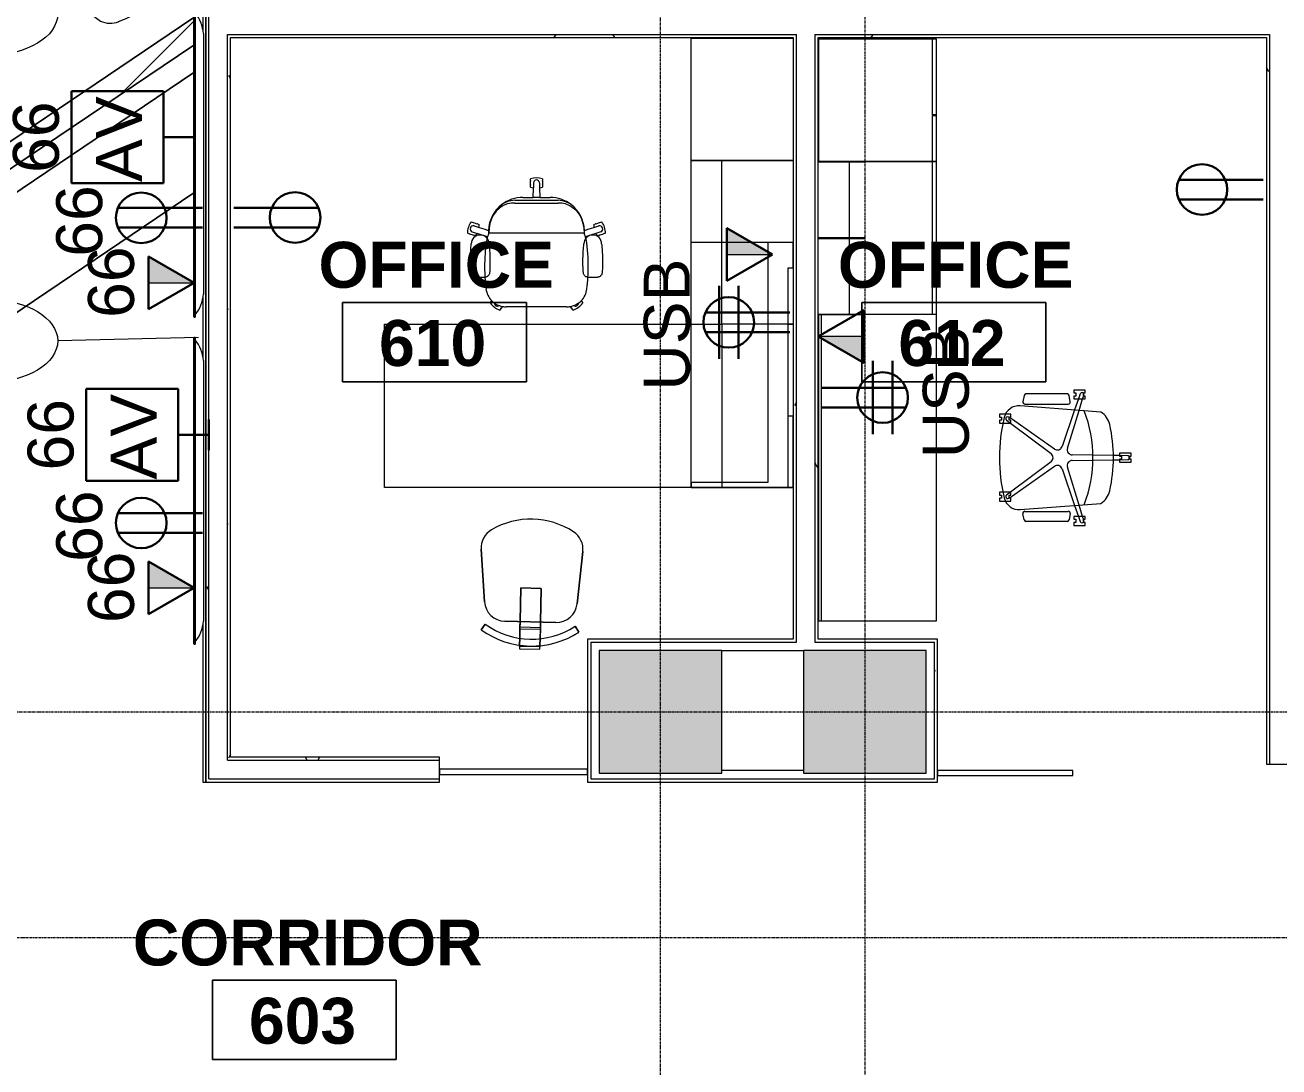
# Model space of a CAD drawing. Header units: inches. Extents: x 2468 to 4886, y -16 to 1381.
# Drawn here: x 3087.6 to 3333.1, y 510.6 to 714.6 of the extents above; entities that cross this region are included whole.
import ezdxf

# ---------------------------------------------------------------- set-up
doc = ezdxf.new("R2010")
doc.units = ezdxf.units.IN
doc.header["$MEASUREMENT"] = 0
doc.linetypes.add('Grid Line 1_2_', pattern=[0.875, 0.5, -0.125, 0.125, -0.125])
for name, color, linetype, lineweight in [('A-ANNO-NOTE', 131, 'Continuous', 30), ('A-AREA-IDEN', 2, 'Continuous', 9), ('A-GLAZ-CURT', 52, 'Continuous', 9), ('A-WALL', 113, 'Continuous', 13), ('A-WALL-PATT', 111, 'Continuous', 13), ('I-FURN', 30, 'Continuous', 9), ('I-FURN-PNLS', 30, 'Continuous', 9), ('I-WALL', 2, 'Continuous', 13), ('Q-CASE', 31, 'Continuous', 13), ('Q-SPCQ', 91, 'Continuous', 9), ('Q-SPCQ-IDEN', 132, 'Continuous', 9), ('S-COLS', 52, 'Continuous', 13), ('S-GRID', 1, 'Continuous', 9)]:
    doc.layers.add(name, color=color, linetype=linetype, lineweight=lineweight)
doc.styles.add('Arial', font='arial.ttf', dxfattribs={"height": 9})
doc.styles.add('Swis721 Lt BT', font='swissl.ttf', dxfattribs={"height": 9})
doc.styles.add('Swis721 Lt BT_B', font='', dxfattribs={"height": 9})
doc.styles.get('Swis721 Lt BT_B').set_extended_font_data('Swis721 Lt BT', bold=True)
pattern_1 = [(0, (0, 0), (30.72, 7.68), [1.267, -21.773, 1.267, -21.773, -122.88]), (0, (0, 0), (30.72, 7.68), [-46.08, 1.267, -44.813, 1.267, -21.773, -53.76]), (0, (0, 0), (30.72, 7.68), [-115.2, 1.267, -14.093, 1.267, -37.133]), (120, (11.52, 3.84), (-22.011075, 22.7643), [1.267, -21.773, 1.267, -21.773, -122.88]), (120, (11.52, 3.84), (-22.011075, 22.7643), [-46.08, 1.267, -44.813, 1.267, -21.773, -53.76]), (120, (11.52, 3.84), (-22.011075, 22.7643), [-115.2, 1.267, -14.093, 1.267, -37.133]), (240, (15.36, 19.2), (-8.708925, -30.4443), [1.267, -21.773, 1.267, -21.773, -122.88]), (240, (15.36, 19.2), (-8.708925, -30.4443), [-46.08, 1.267, -44.813, 1.267, -21.773, -53.76]), (240, (15.36, 19.2), (-8.708925, -30.4443), [-115.2, 1.267, -14.093, 1.267, -37.133])]

# ---------------------------------------------------------------- blocks, each defined once
blk = doc.blocks.new('Concrete-Rectangular-Column - 24 x 24-4901126-6TH FLOOR POWER _ SIGNAL')
at = {"layer": 'S-COLS', "lineweight": 9}
blk.add_hatch(color=7, dxfattribs=at).paths.add_polyline_path([(-12, -12), (12, -12), (12, 12), (-12, 12), (-12, 8.85)], flags=0)
at = {"layer": 'S-COLS', "color": 8, "lineweight": 20}
for p, q in [((12, 12), (-12, 12)), ((-12, 12), (-12, -12)), ((12, -12), (12, 12)), ((-12, -12), (12, -12))]:
    blk.add_line(p, q, dxfattribs=at)
blk = doc.blocks.new('System Panel - Glazed-6409168-6TH FLOOR POWER _ SIGNAL')
at = {"layer": 'A-GLAZ-CURT', "lineweight": 13}
for p, q in [((14.5, 0.5), (-14.5, 0.5)), ((-14.5, 0.5), (-14.5, -0.5)), ((14.5, -0.5), (14.5, 0.5)), ((-14.5, -0.5), (14.5, -0.5))]:
    blk.add_line(p, q, dxfattribs=at)
blk = doc.blocks.new('Furniture 4 - Furniture 1-5460569-6TH FLOOR POWER _ SIGNAL')
at = {"layer": 'I-FURN'}
h = blk.add_hatch(dxfattribs=at)
h.set_pattern_fill('FP_2', color=256, style=0, pattern_type=2)
h.set_pattern_definition([(45, (0, 0), (-8.017884, 8.017884), [])])
h.paths.add_polyline_path([(2998.6, 628.3), (3120.69, 710.65), (3120.69, 716.05), (2990.6, 628.3), (2998.45, 628.3)], flags=0)
h.paths.add_polyline_path([(3123, 712.21), (3123, 712.21), (3123, 712.21)], flags=0)
h.paths.add_polyline_path([(3122.46, 713.44), (3122.46, 717.24), (3121.27, 716.44), (3121.75, 715.7), (3122.3, 714.33)], flags=0)
for p, q in [((3122.46, 717.24), (3121.27, 716.44)), ((3121.27, 716.44), (3122.46, 717.24)), ((3123, 717.61), (3123, 712.21)), ((3120.69, 716.05), (2990.6, 628.3)), ((3035.35, 658.48), (3120.69, 716.05)), ((3123, 712.21), (3123, 706.81)), ((3123, 706.81), (3123, 712.21)), ((3123, 712.21), (3123, 706.81)), ((3120.69, 710.65), (2998.6, 628.3)), ((2998.6, 628.3), (3120.69, 710.65)), ((3123, 702.88), (3123, 706.81)), ((3123, 706.81), (3123, 683.26)), ((3006.6, 628.3), (3120.69, 705.25)), ((3120.69, 705.25), (3006.6, 628.3)), ((3025.75, 617.66), (3120.69, 681.7)), ((3120.69, 681.7), (3025.75, 617.66)), ((3032.86, 656.81), (3034.73, 658.06)), ((3034.73, 658.06), (3035.35, 658.48)), ((3026.85, 652.75), (3030.79, 655.41)), ((3030.79, 655.41), (3031.41, 655.83)), ((3031.41, 655.83), (3032.86, 656.81)), ((3022.46, 649.79), (3024.78, 651.35)), ((3024.78, 651.35), (3025, 651.5)), ((3025, 651.5), (3025.93, 652.13)), ((3025.93, 652.13), (3026.23, 652.33)), ((3026.23, 652.33), (3026.85, 652.75)), ((3019.38, 647.72), (3022.29, 649.68)), ((3022.29, 649.68), (3022.46, 649.79)), ((3009.36, 640.95), (3019.38, 647.72)), ((3006.01, 638.7), (3009.36, 640.95)), ((3005.08, 638.07), (3006.01, 638.7)), ((3000.93, 635.27), (3002.14, 636.08)), ((3002.14, 636.08), (3003.07, 636.71)), ((3003.07, 636.71), (3003.21, 636.81)), ((3003.23, 636.82), (3005.08, 638.07)), ((2990.6, 628.3), (3000.93, 635.27)), ((2990.6, 628.3), (3006.6, 628.3)), ((2998.6, 628.3), (2990.6, 628.3)), ((2998.6, 628.3), (2998.45, 628.2)), ((2998.45, 628.2), (2998.6, 628.3)), ((3006.6, 628.3), (2998.6, 628.3)), ((2998.45, 628.2), (2998.45, 592.12)), ((2998.45, 592.12), (2998.45, 628.2)), ((3025.75, 592.12), (3025.75, 617.66)), ((3025.75, 617.66), (3025.75, 592.12)), ((2998.45, 592.12), (3000, 592.12)), ((3000, 592.12), (2998.45, 592.12)), ((3024, 592.12), (3025.75, 592.12)), ((3025.75, 592.12), (3024, 592.12))]:
    blk.add_line(p, q, dxfattribs=at)
blk = doc.blocks.new('Seating-Lounge_Chair-Teknion-BBMC_Metropolitan-R2013 - Lounge Chair-6028908-6TH FLOOR POWER _ SIGNAL')
at = {"layer": 'I-FURN'}
for p, q in [((-0.6, 16.36), (-0.69, 15.74)), ((0.6, 16.36), (-0.6, 16.36)), ((0.68, 15.74), (0.6, 16.36)), ((-10.46, 12.84), (-14.66, 0.64)), ((14.66, 0.64), (10.46, 12.84)), ((-11.03, 9.54), (-18.84, -12.29)), ((11.03, 9.54), (18.84, -12.29)), ((-14.66, 0.64), (-16.34, 0.62)), ((-16.34, 0.62), (-16.34, -0.58)), ((-14.66, 0.64), (-15.08, -0.6)), ((-8.51, 0.55), (-9.74, -4.39)), ((8.51, 0.55), (9.77, -4.5)), ((16.34, 0.62), (14.66, 0.64)), ((14.66, 0.64), (15.08, -0.6)), ((16.34, -0.58), (16.34, 0.62)), ((-15.08, -0.6), (-19.35, -12.99)), ((-16.34, -0.58), (-15.08, -0.6)), ((15.08, -0.6), (16.34, -0.58)), ((19.35, -12.99), (15.08, -0.6))]:
    blk.add_line(p, q, dxfattribs=at)
for centre, radius, start, end in [((-6.64, 10.6), 4.43, 92.8494, 149.6225), ((0.14, -18.2), 33.94, 91.3936, 101.9016), ((-0.03, 0.33), 15.43, 87.321, 92.397), ((0.14, -18.2), 33.94, 77.3677, 89.0817), ((6.64, 10.6), 4.43, 30.3775, 77.955), ((-6.62, 8.47), 4.46, 101.0887, 144.9113), ((0.02, -25.42), 39, 78.9113, 101.0887), ((6.62, 8.47), 4.46, 35.0887, 78.9113), ((-5.4, 7.6), 5.96, 144.9113, 161.0887), ((5.4, 7.6), 5.96, 18.9113, 35.0887), ((0, -13.43), 23.05, 67.077, 112.923), ((-5.99, 1.79), 2.23, 115.1566, 169.8557), ((0, -78), 82.11, 85.1543, 94.8457), ((5.99, 1.79), 2.23, 10.1443, 64.8434), ((-6.53, 0.33), 1.99, 82.4293, 173.5707), ((26.42, -5.66), 35.49, 167.2304, 169.6334), ((0, 49.5), 47.61, 262.4293, 277.51), ((6.53, 0.33), 1.99, 6.4293, 98.9009), ((-26.42, -5.66), 35.49, 10.3666, 12.7696), ((29.35, -17.86), 41.36, 160.98, 172.2111), ((-29.36, -17.87), 41.36, 7.7889, 18.8554), ((-9.05, -12.61), 2.59, 172.2111, 262.2111), ((9.04, -12.61), 2.59, 277.7889, 7.7889), ((-18.45, -13.3), 0.949, 161, 255.9502), ((-18.11, -12.55), 0.766, 160.3349, 252.0903), ((0, 60.44), 76.97, 255.9502, 284.0498), ((0, 51.1), 66.95, 254.0922, 285.9078), ((18.11, -12.55), 0.766, 287.9097, 19.6651), ((18.45, -13.3), 0.949, 284.0498, 19)]:
    blk.add_arc(centre, radius, start, end, dxfattribs=at)
for points in [[(-11.85, 7.26), (-10.78, 6.94), (-8.92, 7.91), (-7.24, 8.38), (-7.1, 6.73), (-7.2, 4.55), (-6.94, 3.81)], [(11.85, 7.26), (10.78, 6.94), (8.92, 7.91), (7.24, 8.38), (7.1, 6.73), (7.2, 4.55), (6.94, 3.81)]]:
    blk.add_open_spline(points, degree=3, knots=[0, 0, 0, 0, 0.1414553, 0.2981065, 0.4572853, 0.5889724, 0.5889724, 0.5889724, 0.5889724], dxfattribs=at)
blk = doc.blocks.new('Table-Teknion-Credenza_Top_for_Freestanding_Storage - CJCT20064-V11-6TH FLOOR POWER _ SIGNAL')
at = {"layer": 'I-FURN'}
for p, q in [((-32, 10), (32, 10)), ((-32, -9), (-32, 10)), ((32, 10), (32, 4)), ((32, 4), (32, -10)), ((-32, -10), (-32, -9)), ((32, -10), (-32, -10))]:
    blk.add_line(p, q, dxfattribs=at)
blk = doc.blocks.new('Storage-Teknion-Wall_Panel_Open_Shelves - CJWO3HF1432-V12-6TH FLOOR POWER _ SIGNAL')
at = {"layer": 'I-FURN'}
for p, q in [((-16, 13), (16, 13)), ((-16, -1), (-16, 13)), ((16, 13), (16, -1)), ((16, -1), (-16, -1))]:
    blk.add_line(p, q, dxfattribs=at)
blk = doc.blocks.new('Storage-Teknion-Wall_Panel_Under_Wall_Mount_Storage_Tackable - CJWUT2HF32-V13-6TH FLOOR POWER _ SIGNAL')
at = {"layer": 'I-FURN'}
for p, q in [((-16, 1), (16, 1)), ((-16, 0), (-16, 1)), ((16, 0), (-16, 0)), ((16, 1), (16, 0))]:
    blk.add_line(p, q, dxfattribs=at)
blk = doc.blocks.new('Support-Teknion-Power_Trunk_with_End_Gable - CJPTG292048-V49-6TH FLOOR POWER _ SIGNAL')
at = {"layer": 'I-FURN'}
for p, q in [((-19, 5), (-24, 5)), ((-24, 5), (-24, 0)), ((-19, 4), (-19, 5)), ((24, 5), (10, 5)), ((10, 5), (10, 4)), ((24, 4), (24, 5)), ((10, 4), (-19, 4)), ((24, -9), (24, 4)), ((-24, 0), (-8, 0)), ((-8, 0), (23, 0)), ((23, 0), (23, -9)), ((23, -9), (23, -15)), ((24, -15), (24, -9)), ((23, -15), (24, -15))]:
    blk.add_line(p, q, dxfattribs=at)
blk = doc.blocks.new('Table-Teknion-Run_Off_Fixed_Journal_Leg - CJRF3266-5471392-6TH FLOOR POWER _ SIGNAL')
at = {"layer": 'I-FURN'}
for p, q in [((-33, 16), (33, 16)), ((-33, -16), (-33, 16)), ((33, 16), (33, -16)), ((33, -16), (-33, -16))]:
    blk.add_line(p, q, dxfattribs=at)
blk = doc.blocks.new('Storage-Teknion-Tower_Pedestal_Coat_and_Open_Shelves - CJTPF692024-5122624-6TH FLOOR POWER _ SIGNAL')
at = {"layer": 'I-FURN'}
for p, q in [((-12, 0), (12, 0)), ((-12, -20), (-12, 0)), ((12, 0), (12, -20)), ((12, -20), (-12, -20))]:
    blk.add_line(p, q, dxfattribs=at)
blk = doc.blocks.new('Chair-Teknion-Projek - No Headrest_  Fixed T-Arms-V15-6TH FLOOR POWER _ SIGNAL')
at = {"layer": 'I-FURN'}
for p, q in [((-8.86, 10.18), (-9.08, 10.49)), ((-8.76, 10.04), (-8.79, 10.09)), ((-7.17, 11.87), (-6.95, 11.57)), ((-6.88, 11.48), (-6.65, 11.17)), ((-5.91, 11.24), (5.91, 11.24)), ((6.65, 11.17), (6.88, 11.48)), ((6.95, 11.57), (7.17, 11.87)), ((8.79, 10.09), (8.76, 10.04)), ((9.08, 10.49), (8.86, 10.18)), ((-11.87, 5.48), (-11.02, 5.48)), ((-11.02, 5.48), (-10.17, 5.48)), ((10.17, 5.48), (11.02, 5.48)), ((11.02, 5.48), (11.87, 5.48)), ((-13.51, -3.15), (-13.15, -3.03)), ((-13.04, -2.99), (-12.4, -2.79)), ((-12.59, -3.46), (-11.62, -3.13)), ((-12.29, -2.75), (-11.93, -2.64)), ((-11.24, -4.3), (-12.21, -4.6)), ((-11.2, -4.88), (-11.56, -5)), ((-9.39, -3.16), (9.39, -3.16)), ((11.56, -5), (11.2, -4.88)), ((12.22, -4.6), (11.24, -4.3)), ((12.59, -3.46), (11.62, -3.13)), ((11.93, -2.64), (12.29, -2.75)), ((12.4, -2.79), (13.04, -2.99)), ((13.15, -3.03), (13.51, -3.15)), ((-12.42, -5.28), (-12.78, -5.39)), ((-11.67, -5.03), (-12.31, -5.24)), ((12.31, -5.24), (11.67, -5.03)), ((12.78, -5.39), (12.42, -5.28)), ((4.23, -9.07), (-4.23, -9.07)), ((4.23, -9.61), (-4.23, -9.61)), ((-0.63, -10.17), (-2.65, -10.17)), ((-1.18, -12.54), (-1.18, -12.17)), ((-0.61, -12.02), (-0.63, -10.17)), ((-0.63, -10.17), (0.64, -10.17)), ((-0.6, -13.04), (-0.61, -12.02)), ((0.6, -13.04), (0.61, -12.02)), ((0.64, -10.17), (0.61, -12.02)), ((2.65, -10.17), (0.64, -10.17)), ((1.18, -12.17), (1.18, -12.54)), ((-1.18, -13.33), (-1.18, -12.66)), ((-1.18, -13.82), (-1.18, -13.45)), ((1.18, -12.66), (1.18, -13.33)), ((1.18, -13.45), (1.18, -13.82))]:
    blk.add_line(p, q, dxfattribs=at)
at = {"layer": 'I-FURN', "flags": 128}
for points in [[(-11.62, -3.13), (-10.6, -2.79), (-9.58, -2.44)], [(9.58, -2.44), (10.6, -2.79), (11.62, -3.13)], [(-9.39, -3.72), (-10.32, -4.01), (-11.24, -4.3)], [(11.24, -4.3), (10.32, -4.01), (9.39, -3.72)]]:
    blk.add_lwpolyline(points, dxfattribs=at)
at = {"layer": 'I-FURN'}
for centre, radius, start, end in [((-5.91, 7.24), 4, 135.4062, 172.7165), ((-6.1, 8.39), 3.64, 107.0766, 144.9234), ((-8.81, 10.22), 0.062, 216, 291.4949), ((-8.74, 10.12), 0.062, 140.5051, 216), ((-5.91, 7.24), 4, 100.7159, 135.4062), ((-7.64, 10.51), 0.6, 53.6044, 182.0177), ((-7, 11.54), 0.062, 320.5051, 36), ((-6.93, 11.44), 0.062, 36, 111.4949), ((-5.91, 7.24), 4, 90, 100.7159), ((5.91, 7.24), 4, 79.2841, 90), ((5.91, 7.24), 4, 44.5938, 79.2841), ((6.93, 11.44), 0.062, 68.5051, 144), ((7, 11.54), 0.062, 144, 219.4949), ((6.1, 8.39), 3.64, 35.0766, 72.9234), ((7.64, 10.51), 0.6, 357.9823, 126.3956), ((5.91, 7.24), 4, 7.2835, 44.5938), ((8.81, 10.22), 0.062, 248.5051, 324), ((8.74, 10.12), 0.062, 324, 39.4949), ((24.63, 3.33), 34.78, 172.7165, 176.4781), ((-24.63, 3.33), 34.78, 3.5219, 7.2835), ((24.63, 3.33), 34.78, 176.4781, 182.5921), ((-24.63, 3.33), 34.78, 357.4079, 3.5219), ((24.25, 3.32), 34.4, 182.6596, 187.3663), ((-24.25, 3.32), 34.4, 352.6337, 357.3404), ((-11.07, -1.13), 1.68, 178.9486, 271.7629), ((-10.97, -1.13), 1.68, 268.2371, 1.0513), ((-1.73, -0.04), 8.21, 187.3674, 194.9992), ((-1.73, -0.04), 8.21, 194.9992, 196.9886), ((-5.24, -1.24), 4.5, 195.45, 205.2697), ((10.97, -1.13), 1.68, 178.9487, 271.7629), ((5.25, -1.25), 4.49, 334.7208, 344.5595), ((1.73, -0.04), 8.21, 343.0114, 345.0008), ((1.73, -0.04), 8.21, 345.0008, 352.6326), ((11.07, -1.13), 1.68, 268.2371, 1.0514), ((-9.87, -3.21), 3.64, 179.0766, 216.9234), ((-13.13, -3.09), 0.062, 32.5051, 108), ((-13.02, -3.05), 0.062, 108, 183.4949), ((-12.36, -4.01), 0.6, 112.6052, 284.2997), ((-12.38, -2.85), 0.062, 32.5051, 108), ((-12.27, -2.81), 0.062, 108, 183.4949), ((-14.86, -4.83), 3.65, 27.6577, 36.875), ((-14.86, -4.83), 3.65, 359.125, 8.3423), ((-3.3, -3.44), 6.1, 177.3817, 182.6183), ((-2.64, -3.42), 6.76, 182.5778, 231.7498), ((2.64, -3.42), 6.76, 308.2502, 357.4222), ((2.64, -3.42), 6.76, 357.298, 2.149), ((14.86, -4.83), 3.65, 171.6577, 180.875), ((14.86, -4.83), 3.65, 143.125, 152.3423), ((12.36, -4.01), 0.6, 256.6052, 67.3948), ((12.27, -2.81), 0.062, 356.5051, 72), ((12.38, -2.85), 0.062, 72, 147.4949), ((9.87, -3.21), 3.64, 323.0766, 0.9234), ((13.02, -3.05), 0.062, 356.5051, 72), ((13.13, -3.09), 0.062, 72, 147.4949), ((-12.44, -5.22), 0.062, 288, 3.4949), ((-12.33, -5.18), 0.062, 212.5051, 288), ((-11.69, -4.98), 0.062, 288, 3.4949), ((-11.58, -4.94), 0.062, 212.5051, 288), ((11.58, -4.94), 0.062, 252, 327.4949), ((11.69, -4.98), 0.062, 176.5051, 252), ((12.33, -5.18), 0.062, 252, 327.4949), ((12.44, -5.22), 0.062, 176.5051, 252), ((-2.65, -3.42), 6.75, 231.7498, 270), ((-4.23, -5.34), 4.26, 232.4396, 249.1668), ((-4.23, -5.34), 4.26, 249.1668, 270), ((-4.46, -4.82), 4.25, 253.6072, 273.1858), ((2.65, -3.42), 6.75, 270, 308.2502), ((4.46, -4.82), 4.25, 266.8142, 286.3928), ((4.23, -5.34), 4.26, 270, 290.8332), ((4.23, -5.34), 4.26, 290.8332, 307.5604), ((0, -15.62), 3.65, 99.6577, 108.875), ((0, -15.62), 3.65, 71.125, 80.3423), ((-1.12, -12.54), 0.062, 180, 255.4949), ((-1.12, -12.66), 0.062, 104.5051, 180), ((-1.12, -13.33), 0.062, 180, 255.4949), ((-1.12, -13.45), 0.062, 104.5051, 180), ((0, -10.37), 3.64, 251.0766, 288.9234), ((0, -12.99), 0.6, 184.6052, 355.3948), ((1.12, -12.54), 0.062, 284.5051, 0), ((1.12, -12.66), 0.062, 360, 75.4949), ((1.12, -13.33), 0.062, 284.5051, 360), ((1.12, -13.45), 0.062, 360, 75.4949)]:
    blk.add_arc(centre, radius, start, end, dxfattribs=at)
for points in [[(-12.86, 4.54), (-12.85, 4.63), (-12.82, 4.79), (-12.71, 5.02), (-12.55, 5.21), (-12.35, 5.36), (-12.12, 5.46), (-11.95, 5.48), (-11.87, 5.48)], [(-10.17, 5.48), (-10.08, 5.48), (-9.92, 5.46), (-9.68, 5.36), (-9.48, 5.21), (-9.32, 5.02), (-9.21, 4.79), (-9.18, 4.63), (-9.18, 4.54)], [(9.18, 4.54), (9.18, 4.63), (9.21, 4.79), (9.32, 5.02), (9.48, 5.21), (9.68, 5.36), (9.92, 5.46), (10.08, 5.48), (10.17, 5.48)], [(11.87, 5.48), (11.95, 5.48), (12.12, 5.46), (12.35, 5.36), (12.55, 5.21), (12.71, 5.02), (12.82, 4.79), (12.85, 4.63), (12.86, 4.54)], [(-12.75, -1.09), (-12.85, -0.16), (-12.97, 1.72), (-12.93, 3.6), (-12.86, 4.54)], [(-9.18, 4.54), (-9.11, 3.6), (-9.06, 1.72), (-9.18, -0.16), (-9.29, -1.09)], [(9.29, -1.09), (9.18, -0.16), (9.06, 1.72), (9.11, 3.6), (9.18, 4.54)], [(12.86, 4.54), (12.93, 3.6), (12.97, 1.72), (12.85, -0.16), (12.75, -1.09)], [(-5.66, -8.9), (-8.07, -8.21), (-9.33, -5.79), (-9.33, -3.16)], [(5.66, -8.9), (8.07, -8.21), (9.33, -5.79), (9.33, -3.16)]]:
    blk.add_open_spline(points, degree=3, dxfattribs=at)
blk = doc.blocks.new('Storage-Teknion-Pedestal_Unfinished_Top_2_High - CJPCSB2016-V16-6TH FLOOR POWER _ SIGNAL')
at = {"layer": 'I-FURN'}
for p, q in [((-8, 0), (8, 0)), ((-8, -6), (-8, 0)), ((8, 0), (8, -6)), ((-8, -20), (-8, -6)), ((8, -6), (8, -20)), ((8, -20), (-8, -20))]:
    blk.add_line(p, q, dxfattribs=at)
blk = doc.blocks.new('F-Chairs1 - Side 01-5241002-6TH FLOOR POWER _ SIGNAL')
at = {"layer": 'I-FURN'}
for p, q in [((2, 0), (-2, 0)), ((-2, 0), (-2, -0.46)), ((2, 0), (-2, 0)), ((-2, 0), (-2, -0.72)), ((2, -0.46), (2, 0)), ((2, -0.72), (2, 0)), ((-2, -0.46), (2, -0.46)), ((-2, -0.46), (2, -0.46)), ((-2, -0.72), (-2, -0.46)), ((-2, -0.72), (-2, -2.09)), ((-2, -2.09), (-2, -0.72)), ((-2, -2.09), (-2, -3.91)), ((-2, -4.21), (-2, -2.09)), ((2, -0.46), (2, -0.72)), ((2, -0.72), (2, -2.09)), ((2, -2.09), (2, -0.72)), ((2, -2.09), (2, -4.21)), ((2, -3.91), (2, -2.09)), ((-9.57, -3.52), (-8.8, -4.64)), ((-9.57, -3.52), (-8.8, -4.64)), ((-8.8, -4.64), (-9.57, -3.52)), ((-2, -3.91), (-2, -5.32)), ((2, -3.91), (-2, -3.91)), ((-2, -4.21), (2, -4.21)), ((-2, -5.32), (-2, -4.21)), ((2, -5.32), (2, -3.91)), ((2, -4.21), (2, -5.32)), ((8.8, -4.64), (9.57, -3.52)), ((8.8, -4.64), (9.57, -3.52)), ((9.57, -3.52), (8.8, -4.64)), ((5.02, -5.32), (-5.02, -5.32)), ((5.02, -5.32), (-5.02, -5.32)), ((-5.02, -5.32), (5.02, -5.32)), ((-2, -5.32), (-2, -11.91)), ((-2, -11.91), (-2, -5.32)), ((2, -5.32), (2, -11.91)), ((2, -11.91), (2, -5.32)), ((-9.07, -9.03), (-9.96, -19.32)), ((-9.07, -9.03), (-9.96, -19.32)), ((-9.96, -19.32), (-9.07, -9.03)), ((9.96, -19.32), (9.07, -9.03)), ((9.96, -19.32), (9.07, -9.03)), ((9.07, -9.03), (9.96, -19.32)), ((2, -11.91), (-2, -11.91)), ((-2, -11.91), (2, -11.91))]:
    blk.add_line(p, q, dxfattribs=at)
for centre, radius, start, end in [((0, -17.51), 16.94, 55.6197, 124.3803), ((0, -17.51), 16.94, 55.6197, 124.3803), ((0, -17.51), 16.94, 55.6197, 124.3803), ((0, -17.51), 15.59, 55.6197, 124.3803), ((0, -17.51), 15.59, 55.6197, 124.3803), ((0, -17.51), 15.59, 55.6197, 124.3803), ((-5.02, -9.38), 4.06, 90, 175.0303), ((-5.02, -9.38), 4.06, 90, 175.0303), ((-5.02, -9.38), 4.06, 90, 175.0303), ((5.02, -9.38), 4.06, 4.9697, 90), ((5.02, -9.38), 4.06, 4.9697, 90), ((5.02, -9.38), 4.06, 4.9697, 90), ((-5.91, -19.67), 4.06, 175.0303, 238.407), ((-5.91, -19.67), 4.06, 175.0303, 238.407), ((-5.91, -19.67), 4.06, 175.0303, 238.407), ((5.91, -19.67), 4.06, 301.593, 4.9697), ((5.91, -19.67), 4.06, 301.593, 4.9697), ((5.91, -19.67), 4.06, 301.593, 4.9697), ((0, -10.06), 15.35, 238.407, 301.593), ((0, -10.06), 15.35, 238.407, 301.593), ((0, -10.06), 15.35, 238.407, 301.593)]:
    blk.add_arc(centre, radius, start, end, dxfattribs=at)
blk = doc.blocks.new('F - EXECUTIVE DESK 4 - F - EXECUTIVE DESK 4-5883857-6TH FLOOR POWER _ SIGNAL')
at = {"layer": 'I-FURN'}
for p, q in [((-0.87, -24.87), (-0.87, -27.11)), ((-0.31, -24.87), (-0.87, -24.87)), ((-0.38, -25.5), (-0.4, -27.11)), ((-0.31, -25.24), (-0.31, -24.87)), ((0.31, -25.24), (-0.31, -25.24)), ((-0.31, -27.11), (-0.31, -26.74)), ((-0.31, -26.74), (0.31, -26.74)), ((0.88, -24.86), (0.31, -24.86)), ((0.31, -24.86), (0.31, -25.24)), ((0.31, -26.74), (0.31, -27.11)), ((0.4, -27.11), (0.38, -25.5)), ((0.88, -27.11), (0.88, -24.86)), ((-0.87, -27.11), (-0.31, -27.11)), ((-0.42, -28.36), (-0.55, -36.38)), ((-0.4, -27.11), (-0.42, -28.36)), ((0.31, -27.11), (0.88, -27.11)), ((0.42, -28.36), (0.4, -27.11)), ((0.55, -36.38), (0.42, -28.36)), ((-8.94, -30.77), (-10.16, -46.57)), ((10.16, -46.57), (8.94, -30.77)), ((-13.24, -33.85), (-13.24, -36.1)), ((-12.68, -33.85), (-13.24, -33.85)), ((-12.68, -34.22), (-12.68, -33.85)), ((-12.05, -34.22), (-12.68, -34.22)), ((-12.05, -34.18), (-12.25, -34.12)), ((-11.49, -33.84), (-12.05, -33.84)), ((-12.05, -33.84), (-12.05, -34.22)), ((-11.49, -34.36), (-12.01, -34.2)), ((-11.49, -36.1), (-11.49, -33.84)), ((-9.27, -35.04), (-11.49, -34.36)), ((11.49, -34.36), (9.27, -35.04)), ((11.49, -33.85), (11.49, -36.1)), ((12.05, -33.85), (11.49, -33.85)), ((12.01, -34.2), (11.49, -34.36)), ((12.05, -34.22), (12.05, -33.85)), ((12.25, -34.12), (12.05, -34.18)), ((12.68, -34.22), (12.05, -34.22)), ((13.24, -33.84), (12.68, -33.84)), ((12.68, -33.84), (12.68, -34.22)), ((13.24, -36.1), (13.24, -33.84)), ((-13.24, -36.1), (-12.68, -36.1)), ((-12.68, -36.1), (-12.68, -35.72)), ((-12.68, -35.72), (-12.05, -35.72)), ((-12.48, -34.84), (-11.49, -35.18)), ((-10.93, -36.8), (-12.16, -36.97)), ((-12.05, -35.72), (-12.05, -36.1)), ((-12.05, -36.1), (-11.49, -36.1)), ((-11.49, -35.18), (-9.34, -35.92)), ((-9.34, -35.92), (-2.18, -38.37)), ((-1.84, -37.32), (-9.27, -35.04)), ((9.27, -35.04), (1.84, -37.32)), ((2.18, -38.37), (9.34, -35.92)), ((9.34, -35.92), (11.49, -35.18)), ((10.93, -36.8), (12.16, -36.97)), ((11.49, -35.18), (12.48, -34.84)), ((11.49, -36.1), (12.05, -36.1)), ((12.05, -36.1), (12.05, -35.72)), ((12.05, -35.72), (12.68, -35.72)), ((12.68, -35.72), (12.68, -36.1)), ((12.68, -36.1), (13.24, -36.1)), ((-12.48, -37.34), (-12.48, -45.45)), ((-10.5, -45.67), (-10.5, -37.17)), ((10.5, -45.67), (10.5, -37.17)), ((12.48, -37.34), (12.48, -45.45)), ((-1.69, -39.89), (-7.92, -48.75)), ((-6.77, -48.48), (-0.8, -40.54)), ((0.8, -40.54), (6.77, -48.48)), ((7.92, -48.75), (1.69, -39.89)), ((-12.17, -45.82), (-10.94, -46.04)), ((12.17, -45.82), (10.94, -46.04)), ((-8.52, -48.38), (-8.52, -49.48)), ((-7.95, -48.38), (-8.52, -48.38)), ((-7.95, -48.75), (-7.95, -48.38)), ((-7.33, -48.75), (-7.95, -48.75)), ((-6.77, -48.38), (-7.33, -48.38)), ((-7.33, -48.38), (-7.33, -48.75)), ((-7.33, -49.23), (-6.77, -48.48)), ((-6.77, -49.91), (-6.77, -48.38)), ((6.77, -48.38), (6.77, -49.91)), ((7.33, -48.38), (6.77, -48.38)), ((6.77, -48.48), (7.33, -49.23)), ((7.33, -48.75), (7.33, -48.38)), ((7.95, -48.75), (7.33, -48.75)), ((8.52, -48.38), (7.95, -48.38)), ((7.95, -48.38), (7.95, -48.75)), ((8.52, -49.48), (8.52, -48.38)), ((-8.52, -49.48), (-8.52, -50.63)), ((-8.52, -50.63), (-7.95, -50.63)), ((-7.95, -50.63), (-7.95, -50.25)), ((-7.95, -50.25), (-7.33, -50.25)), ((-7.33, -50.25), (-7.33, -50.63)), ((-7.33, -50.63), (-6.77, -50.63)), ((-6.77, -50.63), (-6.77, -49.91)), ((6.77, -49.91), (6.77, -50.63)), ((6.77, -50.63), (7.33, -50.63)), ((7.33, -50.63), (7.33, -50.25)), ((7.33, -50.25), (7.95, -50.25)), ((7.95, -50.25), (7.95, -50.63)), ((7.95, -50.63), (8.52, -50.63)), ((8.52, -50.63), (8.52, -49.48)), ((-58, -77.06), (-58, -86)), ((-57.94, -77.06), (-58, -77.06)), ((-58, -77.06), (-57.94, -77.06)), ((-58, -86), (-58, -77.06)), ((-57.94, -86.12), (-57.94, -77.06)), ((-57.94, -77.06), (-57.94, -86.12)), ((-43, -77.06), (-43.06, -77.06)), ((-43.06, -77.06), (-43.06, -86.12)), ((-43.06, -86.12), (-43.06, -77.06)), ((-43.06, -77.06), (-43, -77.06)), ((-43, -77.06), (-43, -86.12)), ((-42.94, -77.06), (-43, -77.06)), ((-43, -77.06), (-42.94, -77.06)), ((-43, -86.12), (-43, -77.06)), ((-43, -86.12), (-43, -77.06)), ((-43, -77.06), (-43, -86.12)), ((-42.94, -86.12), (-42.94, -77.06)), ((-42.94, -77.06), (-42.94, -86.12)), ((-28, -77.06), (-28.06, -77.06)), ((-28.06, -77.06), (-28.06, -86.12)), ((-28.06, -86.12), (-28.06, -77.06)), ((-28.06, -77.06), (-28, -77.06)), ((-28, -86.12), (-28, -77.06)), ((-28, -77.06), (-28, -86.12)), ((-58, -86), (-58, -86.12)), ((-58, -86.12), (-58, -86))]:
    blk.add_line(p, q, dxfattribs=at)
for centre, radius, start, end in [((0, -25.5), 0.377, 150, 180), ((0, -25.5), 0.377, 135.7143, 146.4418), ((0, -25.5), 0.377, 45, 135), ((0, -25.5), 0.377, 360, 30), ((-5.62, -32.91), 3.95, 102.6919, 147.3081), ((0, -57.86), 29.53, 77.3081, 102.6919), ((5.62, -32.91), 3.95, 32.6919, 77.3081), ((-12.36, -34.48), 0.377, 147, 207), ((-12.36, -34.48), 0.377, 135.4685, 146.0849), ((-12.36, -34.48), 0.377, 72, 132), ((0, -57.72), 25.39, 68.7648, 111.2352), ((12.36, -34.48), 0.377, 48, 108), ((12.36, -34.48), 0.377, 333, 33), ((-12.36, -34.48), 0.377, 213.3586, 252), ((-10.87, -37.17), 0.375, 0, 98), ((-1.55, -36.37), 1, 306, 359.0912), ((1.55, -36.37), 1, 180.9088, 234), ((10.87, -37.17), 0.375, 82, 180), ((12.36, -34.48), 0.377, 288, 326.6414), ((-12.1, -37.34), 0.375, 98, 180), ((-2.51, -39.31), 1, 44.5456, 71.0912), ((-1.55, -36.37), 1, 252.9088, 306), ((-2.51, -39.31), 1, 18, 42.0341), ((-2.51, -39.31), 1, 324.9088, 18), ((1.55, -36.37), 1, 234, 287.0912), ((2.51, -39.31), 1, 162, 215.0912), ((2.51, -39.31), 1, 137.9659, 162), ((2.51, -39.31), 1, 108.9088, 135.4544), ((12.1, -37.34), 0.375, 0, 82), ((0, -41.14), 1, 90, 143.0912), ((0, -41.14), 1, 36.9088, 90), ((-12.1, -45.45), 0.375, 180, 260), ((-10.87, -45.67), 0.375, 260, 0), ((-7.17, -46.8), 3, 175.5851, 256.8074), ((7.17, -46.8), 3, 283.1926, 4.4149), ((10.87, -45.67), 0.375, 180, 280), ((12.1, -45.45), 0.375, 280, 0), ((-7.64, -49.02), 0.377, 146.3254, 213.3715), ((7.64, -49.02), 0.377, 326.6285, 33.6746), ((-7.64, -49.02), 0.377, 219, 277.2472), ((0, -16.2), 34.43, 256.8074, 283.1926), ((-7.64, -49.02), 0.377, 279, 324), ((7.64, -49.02), 0.377, 216, 276), ((7.64, -49.02), 0.377, 277.2408, 321)]:
    blk.add_arc(centre, radius, start, end, dxfattribs=at)
at = {"layer": 'I-FURN-PNLS'}
for p, q in [((-82, -63), (-58, -63)), ((-82, -86), (-82, -63)), ((-82, -63), (-67.12, -63)), ((-82, -63.75), (-82, -63)), ((-82, -63), (-67.12, -63)), ((-82, -63.75), (-82, -63)), ((-82, -63), (-67.12, -63)), ((-82, -63.75), (-82, -63)), ((-67.12, -63.75), (-82, -63.75)), ((-67.12, -63.75), (-82, -63.75)), ((-67.12, -63.75), (-82, -63.75)), ((-67.12, -63), (-67.12, -63.75)), ((-67.12, -63), (-67.12, -63.75)), ((-67.12, -63), (-67.12, -63.75)), ((-67, -63), (-58, -63)), ((-67, -63.75), (-67, -63)), ((-58, -63.75), (-67, -63.75)), ((-58, -63), (-58, -86)), ((-58, -63), (-58, -63.75)), ((-58, -63), (-28, -63)), ((-58, -63.75), (-58, -63)), ((-58, -63), (-28, -63)), ((-58, -63.75), (-58, -63)), ((-58, -63), (-28, -63)), ((-58, -63.75), (-58, -63)), ((-58, -63), (32, -63)), ((-58, -77.06), (-58, -63)), ((-58, -77.06), (-58, -63.75)), ((-28, -63.75), (-58, -63.75)), ((-28, -63.75), (-58, -63.75)), ((-28, -63), (-28, -63.75)), ((-28, -63), (-28, -63.75)), ((-28, -63), (-28, -63.75)), ((-28, -63.75), (-28, -77.06)), ((32, -63), (32, -85.53)), ((-58, -77.06), (-57.94, -77.06)), ((-58, -86), (-58, -77.06)), ((-58, -80), (-58, -77.06)), ((-58, -86), (-58, -77.06)), ((-57.94, -77.06), (-57.94, -86.12)), ((-43.06, -77.06), (-43, -77.06)), ((-43.06, -86.12), (-43.06, -77.06)), ((-43, -77.06), (-42.94, -77.06)), ((-43, -86.12), (-43, -77.06)), ((-43, -77.06), (-43, -86.12)), ((-42.94, -77.06), (-42.94, -86.12)), ((-28.06, -77.06), (-28, -77.06)), ((-28.06, -86.12), (-28.06, -77.06)), ((-28, -77.06), (-28, -86.12)), ((-28, -77.06), (-28, -80)), ((-43.06, -80), (-57.94, -80)), ((-28.06, -80), (-42.94, -80)), ((-28, -85.53), (32, -85.53)), ((-28, -86), (-28, -85.53)), ((32, -85.53), (32, -86)), ((32, -85.53), (32, -86)), ((-58, -86), (-82, -86)), ((-58, -86.12), (-58, -86)), ((-58, -86.12), (-58, -86)), ((32, -86), (-28, -86)), ((32, -86), (32, -86.12))]:
    blk.add_line(p, q, dxfattribs=at)
blk = doc.blocks.new('System Panel - Glazed-6409363-6TH FLOOR POWER _ SIGNAL')
at = {"layer": 'A-GLAZ-CURT', "lineweight": 13}
for p, q in [((13.25, 0.5), (-13.25, 0.5)), ((-13.25, 0.5), (-13.25, -0.5)), ((13.25, -0.5), (13.25, 0.5)), ((-13.25, -0.5), (13.25, -0.5))]:
    blk.add_line(p, q, dxfattribs=at)
blk = doc.blocks.new('A-Flat_Screen_TV - OLED 65B6P 65_-4747238-6TH FLOOR POWER _ SIGNAL')
at = {"layer": 'Q-SPCQ'}
for p, q in [((-30, 0.19), (30, 0.19)), ((-30, 0.19), (-30, 0)), ((30, 0), (-30, 0)), ((-29.94, 0), (-29.94, -0.06)), ((-25.5, 1.81), (25.5, 1.81)), ((29.94, -0.06), (29.94, 0)), ((30, 0), (30, 0.19)), ((29.94, -0.06), (-29.94, -0.06))]:
    blk.add_line(p, q, dxfattribs=at)
for centre, start, end in [((-24.9, -5.58), 94.6372, 128.9656), ((24.9, -5.58), 51.0344, 85.3628)]:
    blk.add_arc(centre, 7.41, start, end, dxfattribs=at)
blk = doc.blocks.new('Conference Wood wall11 - Conference Wood wall-6209699-6TH FLOOR POWER _ SIGNAL')
at = {"layer": 'Q-CASE', "lineweight": 20}
for p, q in [((3122.46, 830.68), (3122.46, 777.44)), ((3123, 830.68), (3122.46, 830.68)), ((3123, 566.38), (3123, 830.68)), ((3122.46, 725.31), (3122.46, 713.44)), ((3122.46, 661.31), (3122.46, 649.44)), ((3122.46, 597.31), (3122.46, 566.38)), ((3122.46, 566.38), (3123, 566.38))]:
    blk.add_line(p, q, dxfattribs=at)
blk = doc.blocks.new('Appliance_Specialty Equipment Tag - Standard-3515593-6TH FLOOR POWER _ SIGNAL')
at = {"layer": 'Q-SPCQ-IDEN'}
blk.add_ellipse((-0.0499, 0.0037), major_axis=(-0.1406, 0), ratio=0.600473, dxfattribs=at)
blk = doc.blocks.new('Room Tag - Room Name and Number-3379422-6TH FLOOR POWER _ SIGNAL')
at = {"layer": 'A-AREA-IDEN'}
for p, q in [((-0.1881, -0.1636), (-0.1881, -0.0018)), ((-0.1881, -0.0018), (0.1869, -0.0018)), ((0.1869, -0.0018), (-0.1881, -0.0018)), ((-0.1881, -0.0018), (-0.1881, -0.1636)), ((0.1869, -0.0018), (0.1869, -0.1636)), ((0.1869, -0.1636), (0.1869, -0.0018)), ((0.1869, -0.1636), (-0.1881, -0.1636)), ((-0.1881, -0.1636), (0.1869, -0.1636))]:
    blk.add_line(p, q, dxfattribs=at)

msp = doc.modelspace()

# ---------------------------------------------------------------- hatches: boundary and pattern name
at = {"layer": 'A-ANNO-NOTE', "lineweight": 9}
for points in [[(3233.94, 669.62), (3225.01, 674.77), (3225.01, 669.62), (3225.55, 669.62)], [(3111.82, 664.12), (3111.82, 669.27), (3120.75, 664.12)], [(3251.81, 648.46), (3251.81, 653.62), (3242.87, 653.62)], [(3111.82, 604.38), (3111.82, 609.54), (3120.75, 604.38)]]:
    msp.add_hatch(color=256, dxfattribs=at).paths.add_polyline_path(points, flags=0)
at = {"layer": 'A-WALL-PATT', "lineweight": 9}
h = msp.add_hatch(dxfattribs=at)
h.set_pattern_fill('FP_1', color=256, style=0, pattern_type=2)
h.set_pattern_definition(pattern_1)
h.paths.add_polyline_path([(3123, 566.38), (3123.62, 566.38), (3123.62, 829.74), (3123, 829.74), (3123, 567)], flags=0)
h = msp.add_hatch(dxfattribs=at)
h.set_pattern_fill('FP_1', color=256, style=0, pattern_type=2)
h.set_pattern_definition(pattern_1)
h.paths.add_polyline_path([(3127.87, 570.63), (3127.87, 712.74), (3127.25, 712.74), (3127.25, 570.63)], flags=0)
h.paths.add_polyline_path([(3127.87, 716.37), (3127.87, 829.74), (3127.25, 829.74), (3127.25, 716.37)], flags=0)
h = msp.add_hatch(dxfattribs=at)
h.set_pattern_fill('FP_1', color=256, style=0, pattern_type=2)
h.set_pattern_definition(pattern_1)
h.paths.add_polyline_path([(3604.87, 712.12), (3639.75, 712.12), (3639.75, 712.74), (3604.25, 712.74), (3604.25, 712.12)], flags=0)
h.paths.add_polyline_path([(3596.75, 712.12), (3600.62, 712.12), (3600.62, 712.74), (3596.75, 712.74)], flags=0)
h.paths.add_polyline_path([(3541.37, 712.12), (3556.75, 712.12), (3556.75, 712.74), (3541.37, 712.74)], flags=0)
h.paths.add_polyline_path([(3537.75, 712.12), (3537.75, 712.74), (3423.87, 712.74), (3423.87, 712.12), (3537.12, 712.12)], flags=0)
h.paths.add_polyline_path([(3420.25, 712.12), (3420.25, 712.74), (3334.87, 712.74), (3334.87, 712.12), (3419.62, 712.12)], flags=0)
h.paths.add_polyline_path([(3330.62, 712.12), (3331.25, 712.12), (3331.25, 712.74), (3242.25, 712.74), (3242.25, 712.12), (3301.05, 712.12)], flags=0)
h.paths.add_polyline_path([(3225.55, 712.12), (3238.62, 712.12), (3238.62, 712.74), (3127.87, 712.74), (3127.87, 712.12), (3218, 712.12)], flags=0)
h = msp.add_hatch(dxfattribs=at)
h.set_pattern_fill('FP_1', color=256, style=0, pattern_type=2)
h.set_pattern_definition(pattern_1)
h.paths.add_polyline_path([(3238.62, 594.37), (3238.62, 712.12), (3238, 712.12), (3238, 594.37)], flags=0)
h = msp.add_hatch(dxfattribs=at)
h.set_pattern_fill('FP_1', color=256, style=0, pattern_type=2)
h.set_pattern_definition(pattern_1)
h.paths.add_polyline_path([(3242.87, 594.37), (3242.87, 712.12), (3242.25, 712.12), (3242.25, 594.37)], flags=0)
h = msp.add_hatch(dxfattribs=at)
h.set_pattern_fill('FP_1', color=256, style=0, pattern_type=2)
h.set_pattern_definition(pattern_1)
h.paths.add_polyline_path([(3330.62, 569.88), (3331.25, 569.88), (3331.25, 712.12), (3330.62, 712.12), (3330.62, 576.78)], flags=0)
h = msp.add_hatch(dxfattribs=at)
h.set_pattern_fill('FP_1', color=256, style=0, pattern_type=2)
h.set_pattern_definition(pattern_1)
h.paths.add_polyline_path([(3266.25, 566.38), (3266.25, 593.74), (3265.62, 593.74), (3265.62, 566.38)], flags=0)
h = msp.add_hatch(dxfattribs=at)
h.set_pattern_fill('FP_1', color=256, style=0, pattern_type=2)
h.set_pattern_definition(pattern_1)
h.paths.add_polyline_path([(3168.75, 570.63), (3168.75, 571.25), (3127.87, 571.25), (3127.87, 570.63)], flags=0)
h = msp.add_hatch(dxfattribs=at)
h.set_pattern_fill('FP_1', color=256, style=0, pattern_type=2)
h.set_pattern_definition(pattern_1)
h.paths.add_polyline_path([(3264, 566.38), (3265.62, 566.38), (3265.62, 567), (3197.75, 567), (3197.75, 566.38), (3240, 566.38)], flags=0)

# ---------------------------------------------------------------- linework, layer by layer
at = {"layer": 'A-ANNO-NOTE'}
for p, q in [((3114.75, 701.62), (3096.75, 701.62)), ((3096.75, 701.62), (3096.75, 683.62)), ((3114.75, 683.62), (3114.75, 701.62)), ((3120.75, 695.62), (3120.75, 689.62)), ((3120.75, 692.62), (3114.75, 692.62)), ((3096.75, 683.62), (3114.75, 683.62)), ((3329.97, 684.28), (3313.45, 684.28)), ((3329.97, 680.44), (3313.45, 680.44)), ((3122.35, 678.75), (3105.82, 678.75)), ((3128.53, 678.79), (3145.05, 678.79)), ((3122.35, 674.91), (3105.82, 674.91)), ((3128.53, 674.96), (3145.05, 674.96)), ((3233.94, 669.62), (3225.01, 674.77)), ((3225.01, 664.46), (3225.01, 674.77)), ((3120.75, 664.12), (3111.82, 669.27)), ((3111.82, 658.96), (3111.82, 669.27)), ((3233.94, 669.62), (3225.01, 664.46)), ((3120.75, 664.12), (3111.82, 658.96)), ((3223.47, 649.19), (3223.47, 663.53)), ((3227.3, 649.19), (3227.3, 663.53)), ((3237.35, 658.28), (3220.82, 658.28)), ((3242.87, 653.62), (3251.81, 658.77)), ((3251.81, 658.77), (3251.81, 648.46)), ((3237.35, 654.44), (3220.82, 654.44)), ((3242.87, 653.62), (3251.81, 648.46)), ((3253.57, 648.8), (3253.57, 634.45)), ((3257.41, 648.8), (3257.41, 634.45)), ((3117.62, 643.37), (3099.62, 643.37)), ((3099.62, 643.37), (3099.62, 625.37)), ((3117.62, 625.37), (3117.62, 643.37)), ((3243.53, 643.54), (3260.05, 643.54)), ((3243.53, 639.71), (3260.05, 639.71)), ((3123.62, 637.37), (3123.62, 631.37)), ((3123.62, 634.37), (3117.62, 634.37)), ((3099.62, 625.37), (3117.62, 625.37)), ((3122.35, 619.01), (3105.82, 619.01)), ((3122.35, 615.17), (3105.82, 615.17)), ((3120.75, 604.38), (3111.82, 609.54)), ((3111.82, 599.22), (3111.82, 609.54)), ((3120.75, 604.38), (3111.82, 599.22))]:
    msp.add_line(p, q, dxfattribs=at)
at = {"layer": 'A-ANNO-NOTE', "lineweight": 9}
for p, q in [((3233.94, 669.62), (3225.01, 674.77)), ((3225.01, 674.77), (3225.01, 669.62)), ((3111.82, 669.27), (3111.82, 664.12)), ((3120.75, 664.12), (3111.82, 669.27)), ((3225.01, 669.62), (3233.94, 669.62)), ((3111.82, 664.12), (3120.75, 664.12)), ((3242.87, 653.62), (3251.81, 648.46)), ((3251.81, 653.62), (3242.87, 653.62)), ((3251.81, 648.46), (3251.81, 653.62)), ((3111.82, 609.54), (3111.82, 604.38)), ((3120.75, 604.38), (3111.82, 609.54)), ((3111.82, 604.38), (3120.75, 604.38))]:
    msp.add_line(p, q, dxfattribs=at)
at = {"layer": 'A-ANNO-NOTE'}
for centre in [(3318.01, 682.36), (3110.38, 676.83), (3140.49, 676.88), (3225.38, 656.36), (3255.49, 641.63), (3110.38, 617.09)]:
    msp.add_circle(centre, 4.95, dxfattribs=at)
at = {"layer": 'A-WALL'}
for p, q in [((3123.62, 567), (3123.62, 830.37)), ((3127.25, 712.74), (3238.62, 712.74)), ((3127.25, 570.63), (3127.25, 712.74)), ((3238.62, 593.74), (3238.62, 712.74)), ((3242.25, 712.74), (3331.25, 712.74)), ((3242.25, 712.74), (3242.25, 593.74)), ((3331.25, 712.74), (3331.25, 569.88)), ((3198.37, 593.74), (3238.62, 593.74)), ((3198.37, 593.74), (3198.37, 567)), ((3242.25, 593.74), (3265.62, 593.74)), ((3265.62, 567), (3265.62, 593.74)), ((3127.25, 570.63), (3168.75, 570.63)), ((3123.62, 567), (3168.75, 567)), ((3198.37, 567), (3265.62, 567))]:
    msp.add_line(p, q, dxfattribs=at)
at = {"layer": 'I-WALL'}
for p, q in [((3123, 829.74), (3123, 566.38)), ((3127.87, 712.12), (3238, 712.12)), ((3127.87, 571.25), (3127.87, 712.12)), ((3238, 712.12), (3238, 594.37)), ((3242.87, 712.12), (3330.62, 712.12)), ((3242.87, 594.37), (3242.87, 712.12)), ((3330.62, 712.12), (3330.62, 569.88)), ((3238, 594.37), (3197.75, 594.37)), ((3197.75, 594.37), (3197.75, 566.38)), ((3266.25, 594.37), (3242.87, 594.37)), ((3266.25, 566.38), (3266.25, 594.37)), ((3224, 592.12), (3240, 592.12)), ((3168.75, 571.25), (3127.87, 571.25)), ((3168.75, 566.38), (3168.75, 571.25)), ((3330.62, 569.88), (3335.5, 569.88)), ((3240, 568.63), (3224, 568.63)), ((3123, 566.38), (3168.75, 566.38)), ((3197.75, 566.38), (3266.25, 566.38))]:
    msp.add_line(p, q, dxfattribs=at)
at = {"layer": 'Q-SPCQ-IDEN'}
msp.add_line((3121.62, 653.38), (3094.05, 652.74), dxfattribs=at)
at = {"layer": 'S-GRID', "linetype": 'Grid Line 1_2_'}
for p, q in [((3212, -16.1), (3212, 1356.78)), ((3252, 1356.78), (3252, -16.1)), ((2467.88, 580.12), (4862.49, 580.12)), ((2760.5, 535.94), (4862.49, 535.94))]:
    msp.add_line(p, q, dxfattribs=at)

# ---------------------------------------------------------------- block references
at = {"layer": 'A-AREA-IDEN', "xscale": 95.99999999999994, "yscale": 95.99999999999994, "zscale": 95.99999999999994}
for p in [(3167.83, 660.42), (3269.48, 660.42), (3142.36, 527.76)]:
    msp.add_blockref('Room Tag - Room Name and Number-3379422-6TH FLOOR POWER _ SIGNAL', p, dxfattribs=at)
at = {"layer": 'A-GLAZ-CURT'}
msp.add_blockref('System Panel - Glazed-6409168-6TH FLOOR POWER _ SIGNAL', (3183.25, 568.38), dxfattribs=at)
at = {"layer": 'A-GLAZ-CURT', "rotation": 180}
msp.add_blockref('System Panel - Glazed-6409363-6TH FLOOR POWER _ SIGNAL', (3279.5, 568.13), dxfattribs=at)
at = {"layer": 'I-FURN'}
for name, p, rotation in [('Seating-Lounge_Chair-Teknion-BBMC_Metropolitan-R2013 - Lounge Chair-6028908-6TH FLOOR POWER _ SIGNAL', (3103.87, 731.84), 214.0725427183159), ('Storage-Teknion-Tower_Pedestal_Coat_and_Open_Shelves - CJTPF692024-5122624-6TH FLOOR POWER _ SIGNAL', (3218, 700.02), 89.99999999999973), ('F - EXECUTIVE DESK 4 - F - EXECUTIVE DESK 4-5883857-6TH FLOOR POWER _ SIGNAL', (3329, 629.87), 269.9999999999998), ('Table-Teknion-Credenza_Top_for_Freestanding_Storage - CJCT20064-V11-6TH FLOOR POWER _ SIGNAL', (3228, 656.02), 89.99999999999973), ('Storage-Teknion-Pedestal_Unfinished_Top_2_High - CJPCSB2016-V16-6TH FLOOR POWER _ SIGNAL', (3218, 680.02), 89.99999999999973), ('Storage-Teknion-Wall_Panel_Open_Shelves - CJWO3HF1432-V12-6TH FLOOR POWER _ SIGNAL', (3237, 672.02), 89.99999999999973), ('Chair-Teknion-Projek - No Headrest_  Fixed T-Arms-V15-6TH FLOOR POWER _ SIGNAL', (3187.74, 670.65), 180), ('Support-Teknion-Power_Trunk_with_End_Gable - CJPTG292048-V49-6TH FLOOR POWER _ SIGNAL', (3233, 648.02), 269.9999999999997), ('Storage-Teknion-Wall_Panel_Under_Wall_Mount_Storage_Tackable - CJWUT2HF32-V13-6TH FLOOR POWER _ SIGNAL', (3238, 640.02), 89.99999999999973), ('F-Chairs1 - Side 01-5241002-6TH FLOOR POWER _ SIGNAL', (3186.41, 592.43), 178.6447432818954)]:
    msp.add_blockref(name, p, dxfattribs=dict(at, rotation=rotation))
for name, p in [('Furniture 4 - Furniture 1-5460569-6TH FLOOR POWER _ SIGNAL', (0, 0)), ('Table-Teknion-Run_Off_Fixed_Journal_Leg - CJRF3266-5471392-6TH FLOOR POWER _ SIGNAL', (3191, 640.02))]:
    msp.add_blockref(name, p, dxfattribs=at)
at = {"layer": 'Q-CASE', "lineweight": 9}
msp.add_blockref('Conference Wood wall11 - Conference Wood wall-6209699-6TH FLOOR POWER _ SIGNAL', (0, 0), dxfattribs=at)
at = {"layer": 'Q-SPCQ', "rotation": 269.9999999999995}
for p in [(3120.75, 687.38), (3120.75, 623.38)]:
    msp.add_blockref('A-Flat_Screen_TV - OLED 65B6P 65_-4747238-6TH FLOOR POWER _ SIGNAL', p, dxfattribs=at)
at = {"layer": 'Q-SPCQ-IDEN', "xscale": 95.99999999999994, "yscale": 95.99999999999994, "zscale": 95.99999999999994}
for p in [(3085.33, 716.38), (3085.33, 652.38)]:
    msp.add_blockref('Appliance_Specialty Equipment Tag - Standard-3515593-6TH FLOOR POWER _ SIGNAL', p, dxfattribs=at)
at = {"layer": 'S-COLS', "lineweight": 9}
for p in [(3212, 580.12), (3252, 580.12)]:
    msp.add_blockref('Concrete-Rectangular-Column - 24 x 24-4901126-6TH FLOOR POWER _ SIGNAL', p, dxfattribs=at)

# ---------------------------------------------------------------- texts
at = {"layer": 'A-ANNO-NOTE', "lineweight": 9, "char_height": 9, "attachment_point": 1, "rotation": 90}
for s, insert, width, style in [('AV', (3101.51, 683.84), 20.604, 'Arial'), ('66', (3085.26, 685.62), 16.362, 'Swis721 Lt BT'), ('66', (3093.74, 669.21), 16.362, 'Swis721 Lt BT'), ('66', (3099.96, 657.24), 16.362, 'Swis721 Lt BT'), ('USB', (3208.74, 643), 30.3, 'Swis721 Lt BT'), ('USB', (3263.36, 629.74), 30.3, 'Swis721 Lt BT'), ('66', (3088.13, 627.37), 16.362, 'Swis721 Lt BT'), ('AV', (3104.38, 625.59), 20.604, 'Arial'), ('66', (3093.74, 609.48), 16.362, 'Swis721 Lt BT'), ('66', (3099.96, 597.5), 16.362, 'Swis721 Lt BT')]:
    msp.add_mtext(s, dxfattribs=dict(at, insert=insert, width=width, style=style))
at = {"layer": 'A-AREA-IDEN', "char_height": 9, "attachment_point": 1, "style": 'Swis721 Lt BT_B'}
for s, insert, width in [('OFFICE', (3145.08, 672.13), 54.843), ('OFFICE', (3246.74, 672.13), 54.843), ('610', (3156.93, 656.82), 25.452), ('612', (3258.58, 656.82), 25.452), ('CORRIDOR', (3108.75, 539.47), 81.204), ('603', (3131.47, 524.16), 25.452)]:
    msp.add_mtext(s, dxfattribs=dict(at, insert=insert, width=width))

doc.saveas('drawing.dxf')
